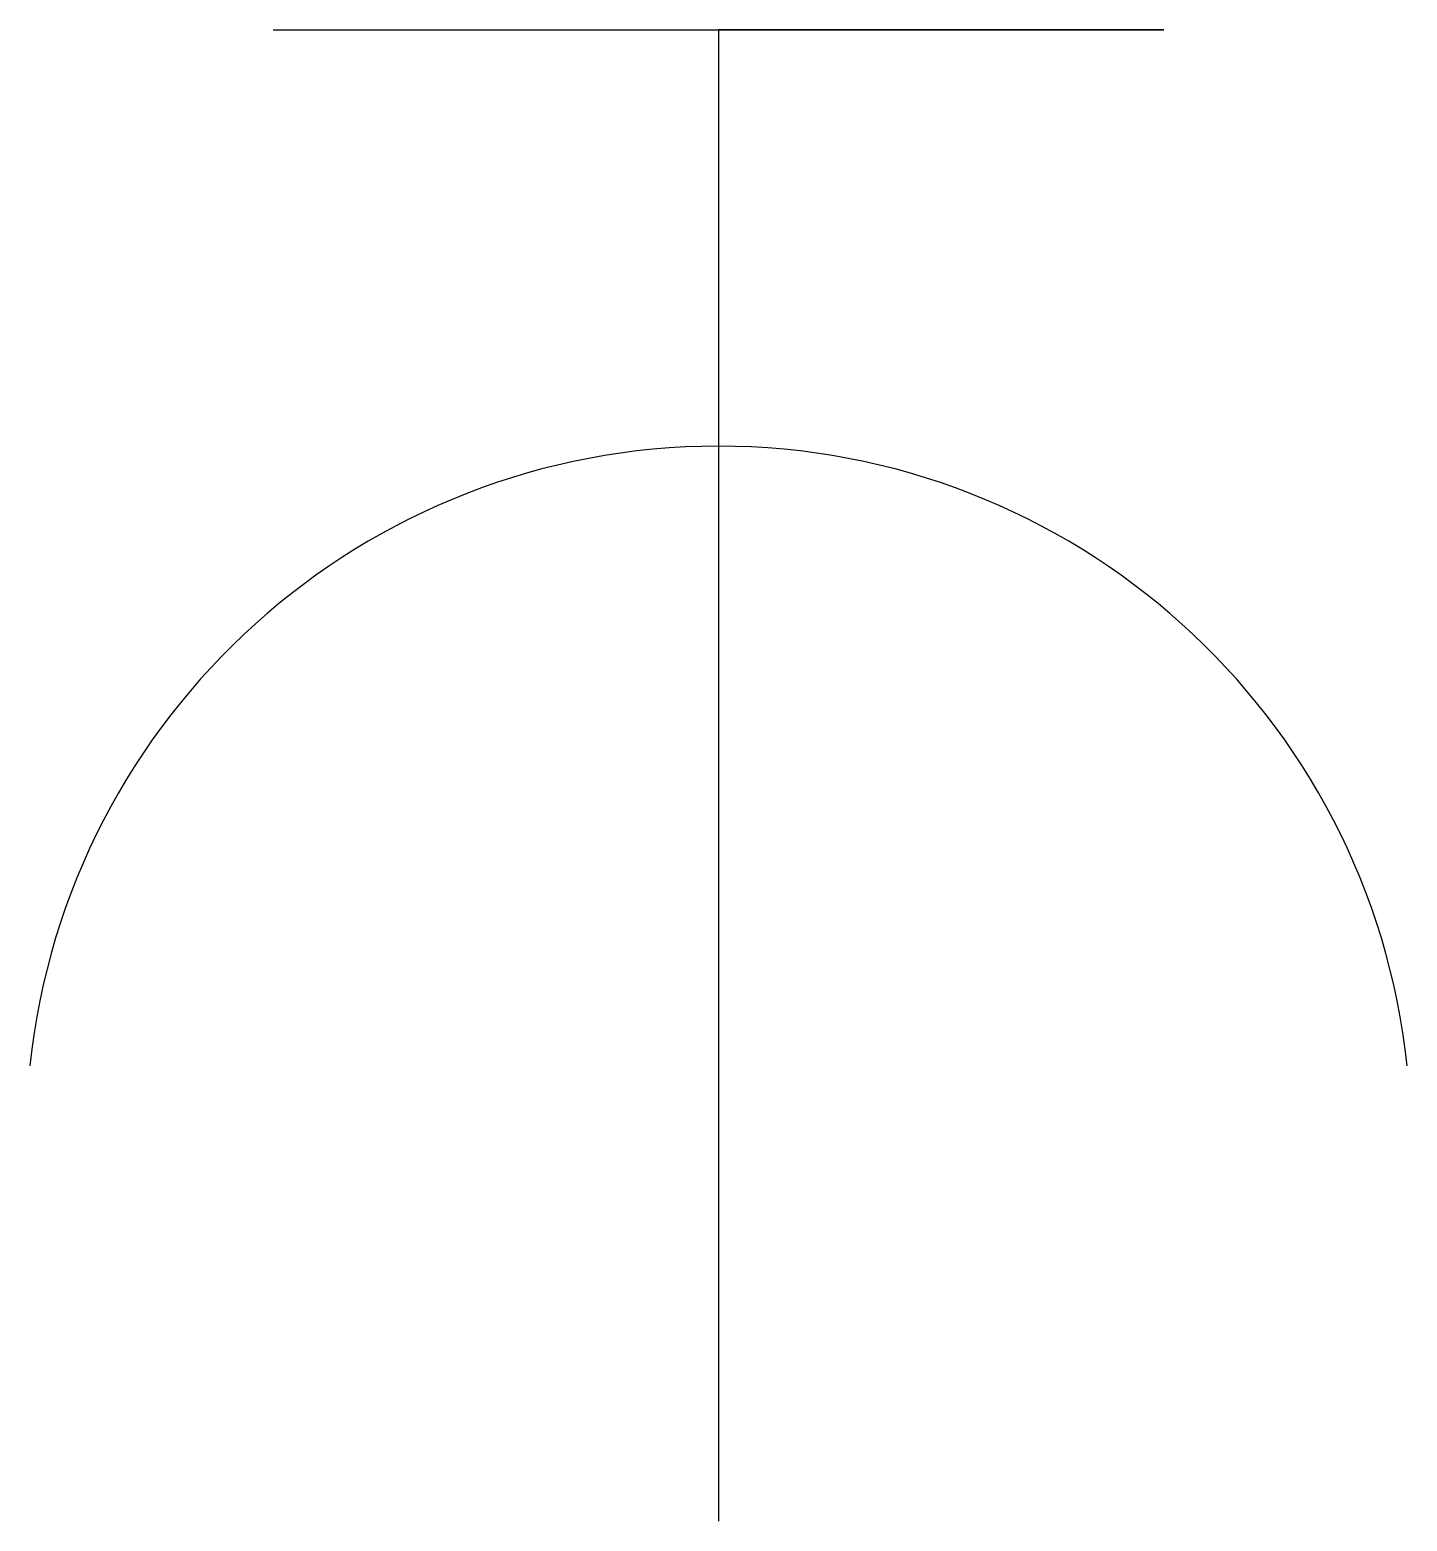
# Model space of a CAD drawing. Header units: millimetres. Extents: x -2.32 to 4.37, y -7.38 to -0.13.
import ezdxf

# ---------------------------------------------------------------- set-up
doc = ezdxf.new("R2010")
doc.units = ezdxf.units.MM

msp = doc.modelspace()

# ---------------------------------------------------------------- linework, layer by layer
at = {"color": 7, "linetype": 'Continuous'}
for p, q in [((-1.1389, -0.1322), (3.1895, -0.1322)), ((3.1895, -0.1322), (1.0253, -0.1322)), ((1.0253, -0.1322), (1.0253, -7.3755))]:
    msp.add_line(p, q, dxfattribs=at)
msp.add_arc((1.0253, -5.5192), 3.3648, 6.06967, 173.93033, dxfattribs=at)

doc.saveas('drawing.dxf')
